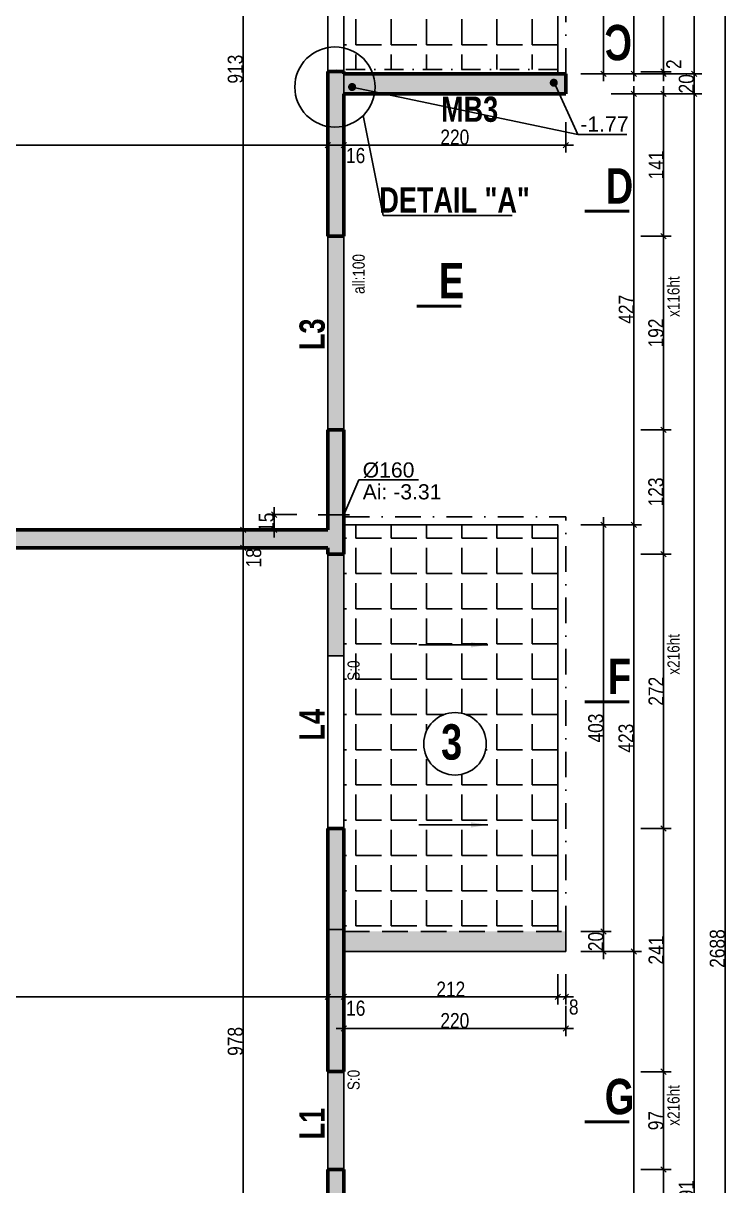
# Model space of a CAD drawing. Header units: millimetres. Extents: x -1921 to 5237, y 0 to 8595.
# Drawn here: x 1537 to 2240, y 5737 to 6889 of the extents above; entities that cross this region are included whole.
import ezdxf
from ezdxf.enums import TextEntityAlignment as Align

# ---------------------------------------------------------------- set-up
doc = ezdxf.new("R2010")
doc.units = ezdxf.units.MM
for name, pattern in [('CACHEX2', [19.05, 12.7, -6.35]), ('TIRETPT2', [12.7, 6.35, -3.175, 0, -3.175]), ('TIRETPTX2', [50.8, 25.4, -12.7, 0, -12.7])]:
    doc.linetypes.add(name, pattern=pattern)
for name, color, linetype in [('01_cote_gen', 4, 'Continuous'), ('01_isolant ext', 2, 'TIRETPTX2'), ('01_linteaux', 2, 'Continuous'), ('01_murs_sup', 2, 'CACHEX2'), ('01_poch_BN', 9, 'Continuous'), ('01_poch_murs', 253, 'Continuous'), ('01_resv', 32, 'Continuous'), ('01_texte', 230, 'Continuous'), ('AA_COTES', 2, 'Continuous')]:
    doc.layers.add(name, color=color, linetype=linetype)
doc.layers.add('01_murs_coup', color=5, linetype='Continuous', lineweight=60)
doc.styles.add('ARIAL', font='arial.ttf')
doc.styles.add('impact', font='impact.ttf')
doc.styles.add('MATTE_TXT', font='arial.ttf')
doc.styles.add('STYLE2', font='ARIALN.TTF')
doc.dimstyles.new('JB50', dxfattribs={"dimscale": 0.1, "dimtxt": 150, "dimasz": 15, "dimexe": 0.1, "dimexo": 0.1, "dimgap": 0.09, "dimtad": 1, "dimdec": 1, "dimdsep": 46, "dimtxsty": 'STYLE2', "dimblk1": 'BOND_G', "dimblk2": 'BOND_D', "dimsah": 1, "dimcen": 1.5, "dimdle": 0.01, "dimse1": 1, "dimse2": 1, "dimclrd": 4, "dimclre": 2, "dimclrt": 6, "dimazin": 2, "dimtfac": 2.333333, "dimtdec": 1, "dimtix": 1, "dimtmove": 2, "dimatfit": 3, "dimldrblk": 'BOND_G', "dimfxl": 1, "dimtolj": 1, "dimtzin": 0, "dimarcsym": 0})
pattern_1 = [(135, (-32158.9156, 27422.237), (-11.2253202, 9e-16), [7.9375, -7.9375])]
pattern_2 = [(0, (-40566.967, 43643.463), (0, 34.925), [25.4, -9.525]), (90, (-40566.967, 43643.463), (-34.925, 2e-15), [25.4, -9.525])]

# ---------------------------------------------------------------- blocks, each defined once
blk = doc.blocks.new('BOND_G')
at = {"layer": 'AA_COTES', "color": 0}
for p, q in [((0, -5), (0, 15)), ((5, 0), (-5, 0)), ((1.77, 1.77), (-1.77, -1.77))]:
    blk.add_line(p, q, dxfattribs=at)
blk = doc.blocks.new('BOND_D')
at = {"layer": 'AA_COTES', "color": 0}
for p, q in [((5, 0), (-5, 0)), ((-1.77, -1.77), (1.77, 1.77)), ((0, 5), (0, -15))]:
    blk.add_line(p, q, dxfattribs=at)
blk = doc.blocks.new('*D9')
at = {"layer": '01_cote_gen', "color": 4, "lineweight": -2, "transparency": 16777216}
blk.add_line((1755.1, 5392.4), (1755.1, 6367.4), dxfattribs=at)
at = {"layer": 'DEFPOINTS', "color": 0}
for p in [(1747.6, 6368.9), (1755.1, 6368.9), (1747.6, 5390.9)]:
    blk.add_point(p, dxfattribs=at)
at = {"layer": '01_cote_gen', "color": 4, "lineweight": -2, "transparency": 16777216, "xscale": 1.5, "yscale": 1.5, "zscale": 1.5}
for name, p, rotation in [('BOND_D', (1755.1, 6368.9), 90), ('BOND_G', (1755.1, 5390.9), 270)]:
    blk.add_blockref(name, p, dxfattribs=dict(at, rotation=rotation))
at = {"layer": '01_cote_gen', "color": 6, "transparency": 16777216, "insert": (1747.4, 5879.9), "char_height": 15, "attachment_point": 5, "rotation": 90, "style": 'STYLE2'}
blk.add_mtext('\\A1;978', dxfattribs=at)
blk = doc.blocks.new('*D10')
at = {"layer": '01_cote_gen', "color": 4, "lineweight": -2, "transparency": 16777216}
blk.add_line((1755.1, 6370.4), (1755.1, 6385.4), dxfattribs=at)
at = {"layer": 'DEFPOINTS', "color": 0}
for p in [(1712, 6386.9), (1755.1, 6386.9), (1712, 6368.9)]:
    blk.add_point(p, dxfattribs=at)
at = {"layer": '01_cote_gen', "color": 4, "lineweight": -2, "transparency": 16777216, "xscale": 1.5, "yscale": 1.5, "zscale": 1.5}
for name, p, rotation in [('BOND_D', (1755.1, 6386.9), 90), ('BOND_G', (1755.1, 6368.9), 270)]:
    blk.add_blockref(name, p, dxfattribs=dict(at, rotation=rotation))
at = {"layer": '01_cote_gen', "color": 6, "transparency": 16777216, "insert": (1765.6, 6359.1), "char_height": 15, "attachment_point": 5, "rotation": 90, "style": 'STYLE2'}
blk.add_mtext('\\A1;18', dxfattribs=at)
blk = doc.blocks.new('*D11')
at = {"layer": '01_cote_gen', "color": 4, "lineweight": -2, "transparency": 16777216}
blk.add_line((1755.1, 6388.4), (1755.1, 7298.4), dxfattribs=at)
at = {"layer": 'DEFPOINTS', "color": 0}
for p in [(1747.6, 7299.9), (1755.1, 7299.9), (1747.6, 6386.9)]:
    blk.add_point(p, dxfattribs=at)
at = {"layer": '01_cote_gen', "color": 4, "lineweight": -2, "transparency": 16777216, "xscale": 1.5, "yscale": 1.5, "zscale": 1.5}
for name, p, rotation in [('BOND_D', (1755.1, 7299.9), 90), ('BOND_G', (1755.1, 6386.9), 270)]:
    blk.add_blockref(name, p, dxfattribs=dict(at, rotation=rotation))
at = {"layer": '01_cote_gen', "color": 6, "transparency": 16777216, "insert": (1747.4, 6843.4), "char_height": 15, "attachment_point": 5, "rotation": 90, "style": 'STYLE2'}
blk.add_mtext('\\A1;913', dxfattribs=at)
blk = doc.blocks.new('*D13')
at = {"layer": '01_cote_gen', "color": 4, "lineweight": -2, "transparency": 16777216}
blk.add_line((2232.9, 7314.4), (2232.9, 4629.4), dxfattribs=at)
at = {"layer": 'DEFPOINTS', "color": 0}
for p in [(2143.5, 7315.9), (2143.7, 4627.9), (2232.9, 4627.9)]:
    blk.add_point(p, dxfattribs=at)
at = {"layer": '01_cote_gen', "color": 4, "lineweight": -2, "transparency": 16777216, "xscale": 1.5, "yscale": 1.5, "zscale": 1.5}
for name, p, rotation in [('BOND_G', (2232.9, 7315.9), 90), ('BOND_D', (2232.9, 4627.9), 270)]:
    blk.add_blockref(name, p, dxfattribs=dict(at, rotation=rotation))
at = {"layer": '01_cote_gen', "color": 6, "transparency": 16777216, "insert": (2225.2, 5971.9), "char_height": 15, "attachment_point": 5, "rotation": 90, "style": 'STYLE2'}
blk.add_mtext('\\A1;2688', dxfattribs=at)
blk = doc.blocks.new('*D48')
at = {"layer": '01_cote_gen', "color": 4, "lineweight": -2, "transparency": 16777216}
blk.add_line((2202.2, 7314.4), (2202.2, 6840.4), dxfattribs=at)
at = {"layer": 'DEFPOINTS', "color": 0}
for p in [(2143.5, 7315.9), (2163, 6838.9), (2202.2, 6838.9)]:
    blk.add_point(p, dxfattribs=at)
at = {"layer": '01_cote_gen', "color": 4, "lineweight": -2, "transparency": 16777216, "xscale": 1.5, "yscale": 1.5, "zscale": 1.5}
for name, p, rotation in [('BOND_G', (2202.2, 7315.9), 90), ('BOND_D', (2202.2, 6838.9), 270)]:
    blk.add_blockref(name, p, dxfattribs=dict(at, rotation=rotation))
at = {"layer": '01_cote_gen', "color": 6, "transparency": 16777216, "insert": (2194.7, 7077.4), "char_height": 15, "attachment_point": 5, "rotation": 90, "style": 'STYLE2'}
blk.add_mtext('\\A1;477', dxfattribs=at)
blk = doc.blocks.new('*D49')
at = {"layer": '01_cote_gen', "color": 4, "lineweight": -2, "transparency": 16777216}
blk.add_line((2202.2, 6837.4), (2202.2, 6820.4), dxfattribs=at)
at = {"layer": 'DEFPOINTS', "color": 0}
for p in [(2179.7, 6838.9), (2163, 6818.9), (2202.2, 6818.9)]:
    blk.add_point(p, dxfattribs=at)
at = {"layer": '01_cote_gen', "color": 4, "lineweight": -2, "transparency": 16777216, "xscale": 1.5, "yscale": 1.5, "zscale": 1.5}
for name, p, rotation in [('BOND_G', (2202.2, 6838.9), 90), ('BOND_D', (2202.2, 6818.9), 270)]:
    blk.add_blockref(name, p, dxfattribs=dict(at, rotation=rotation))
at = {"layer": '01_cote_gen', "color": 6, "transparency": 16777216, "insert": (2194.5, 6828.9), "char_height": 15, "attachment_point": 5, "rotation": 90, "style": 'STYLE2'}
blk.add_mtext('\\A1;20', dxfattribs=at)
blk = doc.blocks.new('*D50')
at = {"layer": '01_cote_gen', "color": 4, "lineweight": -2, "transparency": 16777216}
blk.add_line((2202.2, 6817.4), (2202.2, 4629.4), dxfattribs=at)
at = {"layer": 'DEFPOINTS', "color": 0}
for p in [(2163, 6818.9), (2143.5, 4627.9), (2202.2, 4627.9)]:
    blk.add_point(p, dxfattribs=at)
at = {"layer": '01_cote_gen', "color": 4, "lineweight": -2, "transparency": 16777216, "xscale": 1.5, "yscale": 1.5, "zscale": 1.5}
for name, p, rotation in [('BOND_G', (2202.2, 6818.9), 90), ('BOND_D', (2202.2, 4627.9), 270)]:
    blk.add_blockref(name, p, dxfattribs=dict(at, rotation=rotation))
at = {"layer": '01_cote_gen', "color": 6, "transparency": 16777216, "insert": (2194.5, 5723.4), "char_height": 15, "attachment_point": 5, "rotation": 90, "style": 'STYLE2'}
blk.add_mtext('\\A1;2191', dxfattribs=at)
blk = doc.blocks.new('*D52')
at = {"layer": '01_cote_gen', "color": 4, "lineweight": -2, "transparency": 16777216}
blk.add_line((2171.9, 6817.4), (2171.9, 6679.4), dxfattribs=at)
at = {"layer": 'DEFPOINTS', "color": 0}
for p in [(2143.4, 6818.9), (2143.5, 6677.9), (2171.9, 6677.9)]:
    blk.add_point(p, dxfattribs=at)
at = {"layer": '01_cote_gen', "color": 4, "lineweight": -2, "transparency": 16777216, "xscale": 1.5, "yscale": 1.5, "zscale": 1.5}
for name, p, rotation in [('BOND_G', (2171.9, 6818.9), 90), ('BOND_D', (2171.9, 6677.9), 270)]:
    blk.add_blockref(name, p, dxfattribs=dict(at, rotation=rotation))
at = {"layer": '01_cote_gen', "color": 6, "transparency": 16777216, "insert": (2164.4, 6748.4), "char_height": 15, "attachment_point": 5, "rotation": 90, "style": 'STYLE2'}
blk.add_mtext('\\A1;141', dxfattribs=at)
blk = doc.blocks.new('*D53')
at = {"layer": '01_cote_gen', "color": 4, "lineweight": -2, "transparency": 16777216}
blk.add_line((2171.9, 6676.4), (2171.9, 6487.4), dxfattribs=at)
at = {"layer": 'DEFPOINTS', "color": 0}
for p in [(2149.4, 6677.9), (2127.5, 6485.9), (2171.9, 6485.9)]:
    blk.add_point(p, dxfattribs=at)
at = {"layer": '01_cote_gen', "color": 4, "lineweight": -2, "transparency": 16777216, "xscale": 1.5, "yscale": 1.5, "zscale": 1.5}
for name, p, rotation in [('BOND_G', (2171.9, 6677.9), 90), ('BOND_D', (2171.9, 6485.9), 270)]:
    blk.add_blockref(name, p, dxfattribs=dict(at, rotation=rotation))
at = {"layer": '01_cote_gen', "color": 6, "transparency": 16777216, "insert": (2164.3, 6581.9), "char_height": 15, "attachment_point": 5, "rotation": 90, "style": 'STYLE2'}
blk.add_mtext('\\A1;192', dxfattribs=at)
blk = doc.blocks.new('*D54')
at = {"layer": '01_cote_gen', "color": 4, "lineweight": -2, "transparency": 16777216}
blk.add_line((2171.9, 6484.4), (2171.9, 6364.4), dxfattribs=at)
at = {"layer": 'DEFPOINTS', "color": 0}
for p in [(2143.5, 6485.9), (2143.5, 6362.9), (2171.9, 6362.9)]:
    blk.add_point(p, dxfattribs=at)
at = {"layer": '01_cote_gen', "color": 4, "lineweight": -2, "transparency": 16777216, "xscale": 1.5, "yscale": 1.5, "zscale": 1.5}
for name, p, rotation in [('BOND_G', (2171.9, 6485.9), 90), ('BOND_D', (2171.9, 6362.9), 270)]:
    blk.add_blockref(name, p, dxfattribs=dict(at, rotation=rotation))
at = {"layer": '01_cote_gen', "color": 6, "transparency": 16777216, "insert": (2164.3, 6424.4), "char_height": 15, "attachment_point": 5, "rotation": 90, "style": 'STYLE2'}
blk.add_mtext('\\A1;123', dxfattribs=at)
blk = doc.blocks.new('*D55')
at = {"layer": '01_cote_gen', "color": 4, "lineweight": -2, "transparency": 16777216}
blk.add_line((2171.9, 6361.4), (2171.9, 6092.4), dxfattribs=at)
at = {"layer": 'DEFPOINTS', "color": 0}
for p in [(2149.4, 6362.9), (2143.5, 6090.9), (2171.9, 6090.9)]:
    blk.add_point(p, dxfattribs=at)
at = {"layer": '01_cote_gen', "color": 4, "lineweight": -2, "transparency": 16777216, "xscale": 1.5, "yscale": 1.5, "zscale": 1.5}
for name, p, rotation in [('BOND_G', (2171.9, 6362.9), 90), ('BOND_D', (2171.9, 6090.9), 270)]:
    blk.add_blockref(name, p, dxfattribs=dict(at, rotation=rotation))
at = {"layer": '01_cote_gen', "color": 6, "transparency": 16777216, "insert": (2164.4, 6226.9), "char_height": 15, "attachment_point": 5, "rotation": 90, "style": 'STYLE2'}
blk.add_mtext('\\A1;272', dxfattribs=at)
blk = doc.blocks.new('*D56')
at = {"layer": '01_cote_gen', "color": 4, "lineweight": -2, "transparency": 16777216}
blk.add_line((2171.9, 6089.4), (2171.9, 5851.4), dxfattribs=at)
at = {"layer": 'DEFPOINTS', "color": 0}
for p in [(2143.5, 6090.9), (2143.5, 5849.9), (2171.9, 5849.9)]:
    blk.add_point(p, dxfattribs=at)
at = {"layer": '01_cote_gen', "color": 4, "lineweight": -2, "transparency": 16777216, "xscale": 1.5, "yscale": 1.5, "zscale": 1.5}
for name, p, rotation in [('BOND_G', (2171.9, 6090.9), 90), ('BOND_D', (2171.9, 5849.9), 270)]:
    blk.add_blockref(name, p, dxfattribs=dict(at, rotation=rotation))
at = {"layer": '01_cote_gen', "color": 6, "transparency": 16777216, "insert": (2164.4, 5970.4), "char_height": 15, "attachment_point": 5, "rotation": 90, "style": 'STYLE2'}
blk.add_mtext('\\A1;241', dxfattribs=at)
blk = doc.blocks.new('*D57')
at = {"layer": '01_cote_gen', "color": 4, "lineweight": -2, "transparency": 16777216}
blk.add_line((2171.9, 5848.4), (2171.9, 5754.4), dxfattribs=at)
at = {"layer": 'DEFPOINTS', "color": 0}
for p in [(2149.4, 5849.9), (2143.5, 5752.9), (2171.9, 5752.9)]:
    blk.add_point(p, dxfattribs=at)
at = {"layer": '01_cote_gen', "color": 4, "lineweight": -2, "transparency": 16777216, "xscale": 1.5, "yscale": 1.5, "zscale": 1.5}
for name, p, rotation in [('BOND_G', (2171.9, 5849.9), 90), ('BOND_D', (2171.9, 5752.9), 270)]:
    blk.add_blockref(name, p, dxfattribs=dict(at, rotation=rotation))
at = {"layer": '01_cote_gen', "color": 6, "transparency": 16777216, "insert": (2164.3, 5801.4), "char_height": 15, "attachment_point": 5, "rotation": 90, "style": 'STYLE2'}
blk.add_mtext('\\A1;97', dxfattribs=at)
blk = doc.blocks.new('*D58')
at = {"layer": '01_cote_gen', "color": 4, "lineweight": -2, "transparency": 16777216}
blk.add_line((2171.9, 5751.4), (2171.9, 5563.4), dxfattribs=at)
at = {"layer": 'DEFPOINTS', "color": 0}
for p in [(2143.5, 5752.9), (2143.5, 5561.9), (2171.9, 5561.9)]:
    blk.add_point(p, dxfattribs=at)
at = {"layer": '01_cote_gen', "color": 4, "lineweight": -2, "transparency": 16777216, "xscale": 1.5, "yscale": 1.5, "zscale": 1.5}
for name, p, rotation in [('BOND_G', (2171.9, 5752.9), 90), ('BOND_D', (2171.9, 5561.9), 270)]:
    blk.add_blockref(name, p, dxfattribs=dict(at, rotation=rotation))
at = {"layer": '01_cote_gen', "color": 6, "transparency": 16777216, "insert": (2164.3, 5657.4), "char_height": 15, "attachment_point": 5, "rotation": 90, "style": 'STYLE2'}
blk.add_mtext('\\A1;191', dxfattribs=at)
blk = doc.blocks.new('*D86')
at = {"layer": '01_cote_gen', "color": 4, "lineweight": -2, "transparency": 16777216}
blk.add_line((2142.4, 7314.4), (2142.4, 6840.4), dxfattribs=at)
at = {"layer": 'DEFPOINTS', "color": 0}
for p in [(2119.9, 7315.9), (2074.9, 6838.9), (2142.4, 6838.9)]:
    blk.add_point(p, dxfattribs=at)
at = {"layer": '01_cote_gen', "color": 4, "lineweight": -2, "transparency": 16777216, "xscale": 1.5, "yscale": 1.5, "zscale": 1.5}
for name, p, rotation in [('BOND_G', (2142.4, 7315.9), 90), ('BOND_D', (2142.4, 6838.9), 270)]:
    blk.add_blockref(name, p, dxfattribs=dict(at, rotation=rotation))
at = {"layer": '01_cote_gen', "color": 6, "transparency": 16777216, "insert": (2134.9, 7077.4), "char_height": 15, "attachment_point": 5, "rotation": 90, "style": 'STYLE2'}
blk.add_mtext('\\A1;477', dxfattribs=at)
blk = doc.blocks.new('*D87')
at = {"layer": '01_cote_gen', "color": 4, "lineweight": -2, "transparency": 16777216}
blk.add_line((2112.4, 7518.4), (2112.4, 6840.4), dxfattribs=at)
at = {"layer": 'DEFPOINTS', "color": 0}
for p in [(2119.9, 7519.9), (2112.4, 6838.9), (2119.9, 6838.9)]:
    blk.add_point(p, dxfattribs=at)
at = {"layer": '01_cote_gen', "color": 4, "lineweight": -2, "transparency": 16777216, "xscale": 1.5, "yscale": 1.5, "zscale": 1.5}
for name, p, rotation in [('BOND_G', (2112.4, 7519.9), 90), ('BOND_D', (2112.4, 6838.9), 270)]:
    blk.add_blockref(name, p, dxfattribs=dict(at, rotation=rotation))
at = {"layer": '01_cote_gen', "color": 6, "transparency": 16777216, "insert": (2104.7, 7179.4), "char_height": 15, "attachment_point": 5, "rotation": 90, "style": 'STYLE2'}
blk.add_mtext('\\A1;681', dxfattribs=at)
blk = doc.blocks.new('*D107')
at = {"layer": '01_cote_gen', "color": 4, "lineweight": -2, "transparency": 16777216}
blk.add_line((1169.4, 6768.2), (1837.4, 6768.2), dxfattribs=at)
at = {"layer": 'DEFPOINTS', "color": 0}
for p in [(1838.9, 6768.2), (1167.9, 6760.7), (1838.9, 6729.3)]:
    blk.add_point(p, dxfattribs=at)
at = {"layer": '01_cote_gen', "color": 4, "lineweight": -2, "transparency": 16777216, "xscale": 1.5, "yscale": 1.5, "zscale": 1.5, "rotation": 180}
blk.add_blockref('BOND_G', (1167.9, 6768.2), dxfattribs=at)
at = {"layer": '01_cote_gen', "color": 4, "lineweight": -2, "transparency": 16777216, "xscale": 1.5, "yscale": 1.5, "zscale": 1.5}
blk.add_blockref('BOND_D', (1838.9, 6768.2), dxfattribs=at)
at = {"layer": '01_cote_gen', "color": 6, "transparency": 16777216, "insert": (1503.4, 6775.9), "char_height": 15, "attachment_point": 5, "style": 'STYLE2'}
blk.add_mtext('\\A1;671', dxfattribs=at)
blk = doc.blocks.new('*D115')
at = {"layer": '01_cote_gen', "color": 4, "lineweight": -2, "transparency": 16777216}
blk.add_line((1853.4, 6768.2), (1840.4, 6768.2), dxfattribs=at)
at = {"layer": 'DEFPOINTS', "color": 0}
for p in [(1838.9, 6792.8), (1854.9, 6792.8), (1838.9, 6768.2)]:
    blk.add_point(p, dxfattribs=at)
at = {"layer": '01_cote_gen', "color": 4, "lineweight": -2, "transparency": 16777216, "xscale": 1.5, "yscale": 1.5, "zscale": 1.5, "rotation": 180}
blk.add_blockref('BOND_D', (1838.9, 6768.2), dxfattribs=at)
at = {"layer": '01_cote_gen', "color": 4, "lineweight": -2, "transparency": 16777216, "xscale": 1.5, "yscale": 1.5, "zscale": 1.5}
blk.add_blockref('BOND_G', (1854.9, 6768.2), dxfattribs=at)
at = {"layer": '01_cote_gen', "color": 6, "transparency": 16777216, "insert": (1866.6, 6757.7), "char_height": 15, "attachment_point": 5, "style": 'STYLE2'}
blk.add_mtext('\\A1;16', dxfattribs=at)
blk = doc.blocks.new('*D116')
at = {"layer": '01_cote_gen', "color": 4, "lineweight": -2, "transparency": 16777216}
blk.add_line((2073.4, 6768.2), (1856.4, 6768.2), dxfattribs=at)
at = {"layer": 'DEFPOINTS', "color": 0}
for p in [(1854.9, 6809.6), (2074.9, 6818.9), (1854.9, 6768.2)]:
    blk.add_point(p, dxfattribs=at)
at = {"layer": '01_cote_gen', "color": 4, "lineweight": -2, "transparency": 16777216, "xscale": 1.5, "yscale": 1.5, "zscale": 1.5, "rotation": 180}
blk.add_blockref('BOND_D', (1854.9, 6768.2), dxfattribs=at)
at = {"layer": '01_cote_gen', "color": 4, "lineweight": -2, "transparency": 16777216, "xscale": 1.5, "yscale": 1.5, "zscale": 1.5}
blk.add_blockref('BOND_G', (2074.9, 6768.2), dxfattribs=at)
at = {"layer": '01_cote_gen', "color": 6, "transparency": 16777216, "insert": (1964.9, 6775.9), "char_height": 15, "attachment_point": 5, "style": 'STYLE2'}
blk.add_mtext('\\A1;220', dxfattribs=at)
blk = doc.blocks.new('*D454')
at = {"layer": '01_cote_gen', "color": 4, "lineweight": -2, "ltscale": 2, "transparency": 16777216}
blk.add_line((2171.9, 7111.4), (2171.9, 6842.4), dxfattribs=at)
at = {"layer": 'DEFPOINTS', "color": 0, "ltscale": 2}
for p in [(1854.9, 7112.9), (1846.9, 6840.9), (2171.9, 6840.9)]:
    blk.add_point(p, dxfattribs=at)
at = {"layer": '01_cote_gen', "color": 4, "lineweight": -2, "ltscale": 2, "transparency": 16777216, "xscale": 1.5, "yscale": 1.5, "zscale": 1.5}
for name, p, rotation in [('BOND_G', (2171.9, 7112.9), 90), ('BOND_D', (2171.9, 6840.9), 270)]:
    blk.add_blockref(name, p, dxfattribs=dict(at, rotation=rotation))
at = {"layer": '01_cote_gen', "color": 6, "ltscale": 2, "transparency": 16777216, "insert": (2164.4, 6976.9), "char_height": 15, "attachment_point": 5, "rotation": 90, "style": 'STYLE2'}
blk.add_mtext('\\A1;272', dxfattribs=at)
blk = doc.blocks.new('*D455')
at = {"layer": '01_cote_gen', "color": 4, "lineweight": -2, "ltscale": 2, "transparency": 16777216}
for p, q in [((2171.9, 6842.4), (2171.9, 6843.9)), ((2171.9, 6838.9), (2171.9, 6840.9)), ((2171.9, 6837.4), (2171.9, 6835.9))]:
    blk.add_line(p, q, dxfattribs=at)
at = {"layer": 'DEFPOINTS', "color": 0, "ltscale": 2}
for p in [(2149.9, 6838.9), (2156.1, 6840.9), (2171.9, 6840.9)]:
    blk.add_point(p, dxfattribs=at)
at = {"layer": '01_cote_gen', "color": 4, "lineweight": -2, "ltscale": 2, "transparency": 16777216, "xscale": 1.5, "yscale": 1.5, "zscale": 1.5}
for name, p, rotation in [('BOND_D', (2171.9, 6840.9), 270), ('BOND_G', (2171.9, 6838.9), 90)]:
    blk.add_blockref(name, p, dxfattribs=dict(at, rotation=rotation))
at = {"layer": '01_cote_gen', "color": 6, "ltscale": 2, "transparency": 16777216, "insert": (2182, 6848.3), "char_height": 15, "attachment_point": 5, "rotation": 90, "style": 'STYLE2'}
blk.add_mtext('\\A1;2', dxfattribs=at)
blk = doc.blocks.new('*D460')
at = {"layer": '01_cote_gen', "color": 4, "lineweight": -2, "ltscale": 2, "transparency": 16777216}
blk.add_line((2142.4, 6817.4), (2142.4, 6393.4), dxfattribs=at)
at = {"layer": 'DEFPOINTS', "color": 0, "ltscale": 2}
for p in [(2149.4, 6818.9), (2066.9, 6391.9), (2142.4, 6391.9)]:
    blk.add_point(p, dxfattribs=at)
at = {"layer": '01_cote_gen', "color": 4, "lineweight": -2, "ltscale": 2, "transparency": 16777216, "xscale": 1.5, "yscale": 1.5, "zscale": 1.5}
for name, p, rotation in [('BOND_G', (2142.4, 6818.9), 90), ('BOND_D', (2142.4, 6391.9), 270)]:
    blk.add_blockref(name, p, dxfattribs=dict(at, rotation=rotation))
at = {"layer": '01_cote_gen', "color": 6, "ltscale": 2, "transparency": 16777216, "insert": (2134.9, 6605.4), "char_height": 15, "attachment_point": 5, "rotation": 90, "style": 'STYLE2'}
blk.add_mtext('\\A1;427', dxfattribs=at)
blk = doc.blocks.new('*D461')
at = {"layer": '01_cote_gen', "color": 4, "lineweight": -2, "ltscale": 2, "transparency": 16777216}
blk.add_line((2142.4, 6390.4), (2142.4, 5970.4), dxfattribs=at)
at = {"layer": 'DEFPOINTS', "color": 0, "ltscale": 2}
for p in [(2066.9, 6391.9), (2074.9, 5968.9), (2142.4, 5968.9)]:
    blk.add_point(p, dxfattribs=at)
at = {"layer": '01_cote_gen', "color": 4, "lineweight": -2, "ltscale": 2, "transparency": 16777216, "xscale": 1.5, "yscale": 1.5, "zscale": 1.5}
for name, p, rotation in [('BOND_G', (2142.4, 6391.9), 90), ('BOND_D', (2142.4, 5968.9), 270)]:
    blk.add_blockref(name, p, dxfattribs=dict(at, rotation=rotation))
at = {"layer": '01_cote_gen', "color": 6, "ltscale": 2, "transparency": 16777216, "insert": (2134.7, 6180.4), "char_height": 15, "attachment_point": 5, "rotation": 90, "style": 'STYLE2'}
blk.add_mtext('\\A1;423', dxfattribs=at)
blk = doc.blocks.new('*D462')
at = {"layer": '01_cote_gen', "color": 4, "lineweight": -2, "ltscale": 2, "transparency": 16777216}
blk.add_line((2112.4, 6390.4), (2112.4, 5990.4), dxfattribs=at)
at = {"layer": 'DEFPOINTS', "color": 0, "ltscale": 2}
for p in [(2066.9, 6391.9), (2035, 5988.9), (2112.4, 5988.9)]:
    blk.add_point(p, dxfattribs=at)
at = {"layer": '01_cote_gen', "color": 4, "lineweight": -2, "ltscale": 2, "transparency": 16777216, "xscale": 1.5, "yscale": 1.5, "zscale": 1.5}
for name, p, rotation in [('BOND_G', (2112.4, 6391.9), 90), ('BOND_D', (2112.4, 5988.9), 270)]:
    blk.add_blockref(name, p, dxfattribs=dict(at, rotation=rotation))
at = {"layer": '01_cote_gen', "color": 6, "ltscale": 2, "transparency": 16777216, "insert": (2104.7, 6190.4), "char_height": 15, "attachment_point": 5, "rotation": 90, "style": 'STYLE2'}
blk.add_mtext('\\A1;403', dxfattribs=at)
blk = doc.blocks.new('*D463')
at = {"layer": '01_cote_gen', "color": 4, "lineweight": -2, "ltscale": 2, "transparency": 16777216}
blk.add_line((2112.4, 5987.4), (2112.4, 5970.4), dxfattribs=at)
at = {"layer": 'DEFPOINTS', "color": 0, "ltscale": 2}
for p in [(2011, 5988.9), (2011, 5968.9), (2112.4, 5968.9)]:
    blk.add_point(p, dxfattribs=at)
at = {"layer": '01_cote_gen', "color": 4, "lineweight": -2, "ltscale": 2, "transparency": 16777216, "xscale": 1.5, "yscale": 1.5, "zscale": 1.5}
for name, p, rotation in [('BOND_G', (2112.4, 5988.9), 90), ('BOND_D', (2112.4, 5968.9), 270)]:
    blk.add_blockref(name, p, dxfattribs=dict(at, rotation=rotation))
at = {"layer": '01_cote_gen', "color": 6, "ltscale": 2, "transparency": 16777216, "insert": (2104.7, 5978.9), "char_height": 15, "attachment_point": 5, "rotation": 90, "style": 'STYLE2'}
blk.add_mtext('\\A1;20', dxfattribs=at)
blk = doc.blocks.new('*D464')
at = {"layer": '01_cote_gen', "color": 4, "lineweight": -2, "ltscale": 2, "transparency": 16777216}
blk.add_line((2142.4, 5967.4), (2142.4, 5395.4), dxfattribs=at)
at = {"layer": 'DEFPOINTS', "color": 0, "ltscale": 2}
for p in [(2119.9, 5968.9), (2066.9, 5393.9), (2142.4, 5393.9)]:
    blk.add_point(p, dxfattribs=at)
at = {"layer": '01_cote_gen', "color": 4, "lineweight": -2, "ltscale": 2, "transparency": 16777216, "xscale": 1.5, "yscale": 1.5, "zscale": 1.5}
for name, p, rotation in [('BOND_G', (2142.4, 5968.9), 90), ('BOND_D', (2142.4, 5393.9), 270)]:
    blk.add_blockref(name, p, dxfattribs=dict(at, rotation=rotation))
at = {"layer": '01_cote_gen', "color": 6, "ltscale": 2, "transparency": 16777216, "insert": (2134.8, 5681.4), "char_height": 15, "attachment_point": 5, "rotation": 90, "style": 'STYLE2'}
blk.add_mtext('\\A1;575', dxfattribs=at)
blk = doc.blocks.new('*D622')
at = {"layer": '01_cote_gen', "color": 4, "lineweight": -2, "transparency": 16777216}
blk.add_line((2073.4, 5892.7), (1856.4, 5892.7), dxfattribs=at)
at = {"layer": 'DEFPOINTS', "color": 0}
for p in [(2074.9, 5968.9), (1854.9, 5927), (1854.9, 5892.7)]:
    blk.add_point(p, dxfattribs=at)
at = {"layer": '01_cote_gen', "color": 4, "lineweight": -2, "transparency": 16777216, "xscale": 1.5, "yscale": 1.5, "zscale": 1.5, "rotation": 180}
blk.add_blockref('BOND_D', (1854.9, 5892.7), dxfattribs=at)
at = {"layer": '01_cote_gen', "color": 4, "lineweight": -2, "transparency": 16777216, "xscale": 1.5, "yscale": 1.5, "zscale": 1.5}
blk.add_blockref('BOND_G', (2074.9, 5892.7), dxfattribs=at)
at = {"layer": '01_cote_gen', "color": 6, "transparency": 16777216, "insert": (1964.9, 5900.4), "char_height": 15, "attachment_point": 5, "style": 'STYLE2'}
blk.add_mtext('\\A1;220', dxfattribs=at)
blk = doc.blocks.new('*D623')
at = {"layer": '01_cote_gen', "color": 4, "lineweight": -2, "transparency": 16777216}
blk.add_line((2073.4, 5924.1), (2068.4, 5924.1), dxfattribs=at)
at = {"layer": 'DEFPOINTS', "color": 0}
for p in [(2066.9, 5988.9), (2074.9, 5968.9), (2066.9, 5924.1)]:
    blk.add_point(p, dxfattribs=at)
at = {"layer": '01_cote_gen', "color": 4, "lineweight": -2, "transparency": 16777216, "xscale": 1.5, "yscale": 1.5, "zscale": 1.5, "rotation": 180}
blk.add_blockref('BOND_D', (2066.9, 5924.1), dxfattribs=at)
at = {"layer": '01_cote_gen', "color": 4, "lineweight": -2, "transparency": 16777216, "xscale": 1.5, "yscale": 1.5, "zscale": 1.5}
blk.add_blockref('BOND_G', (2074.9, 5924.1), dxfattribs=at)
at = {"layer": '01_cote_gen', "color": 6, "transparency": 16777216, "insert": (2082.8, 5913.9), "char_height": 15, "attachment_point": 5, "style": 'STYLE2'}
blk.add_mtext('\\A1;8', dxfattribs=at)
blk = doc.blocks.new('*D624')
at = {"layer": '01_cote_gen', "color": 4, "lineweight": -2, "transparency": 16777216}
blk.add_line((2065.4, 5924.1), (1856.4, 5924.1), dxfattribs=at)
at = {"layer": 'DEFPOINTS', "color": 0}
for p in [(1854.9, 5938.5), (2066.9, 5938.5), (1854.9, 5924.1)]:
    blk.add_point(p, dxfattribs=at)
at = {"layer": '01_cote_gen', "color": 4, "lineweight": -2, "transparency": 16777216, "xscale": 1.5, "yscale": 1.5, "zscale": 1.5, "rotation": 180}
blk.add_blockref('BOND_D', (1854.9, 5924.1), dxfattribs=at)
at = {"layer": '01_cote_gen', "color": 4, "lineweight": -2, "transparency": 16777216, "xscale": 1.5, "yscale": 1.5, "zscale": 1.5}
blk.add_blockref('BOND_G', (2066.9, 5924.1), dxfattribs=at)
at = {"layer": '01_cote_gen', "color": 6, "transparency": 16777216, "insert": (1960.9, 5931.6), "char_height": 15, "attachment_point": 5, "style": 'STYLE2'}
blk.add_mtext('\\A1;212', dxfattribs=at)
blk = doc.blocks.new('*D625')
at = {"layer": '01_cote_gen', "color": 4, "lineweight": -2, "transparency": 16777216}
blk.add_line((1853.4, 5924.1), (1840.4, 5924.1), dxfattribs=at)
at = {"layer": 'DEFPOINTS', "color": 0}
for p in [(1838.9, 5946.6), (1854.9, 5946.6), (1838.9, 5924.1)]:
    blk.add_point(p, dxfattribs=at)
at = {"layer": '01_cote_gen', "color": 4, "lineweight": -2, "transparency": 16777216, "xscale": 1.5, "yscale": 1.5, "zscale": 1.5, "rotation": 180}
blk.add_blockref('BOND_D', (1838.9, 5924.1), dxfattribs=at)
at = {"layer": '01_cote_gen', "color": 4, "lineweight": -2, "transparency": 16777216, "xscale": 1.5, "yscale": 1.5, "zscale": 1.5}
blk.add_blockref('BOND_G', (1854.9, 5924.1), dxfattribs=at)
at = {"layer": '01_cote_gen', "color": 6, "transparency": 16777216, "insert": (1866.7, 5912.7), "char_height": 15, "attachment_point": 5, "style": 'STYLE2'}
blk.add_mtext('\\A1;16', dxfattribs=at)
blk = doc.blocks.new('*D626')
at = {"layer": '01_cote_gen', "color": 4, "lineweight": -2, "transparency": 16777216}
blk.add_line((1837.4, 5924.1), (1169.4, 5924.1), dxfattribs=at)
at = {"layer": 'DEFPOINTS', "color": 0}
for p in [(1167.9, 5944.5), (1838.9, 5944.5), (1167.9, 5924.1)]:
    blk.add_point(p, dxfattribs=at)
at = {"layer": '01_cote_gen', "color": 4, "lineweight": -2, "transparency": 16777216, "xscale": 1.5, "yscale": 1.5, "zscale": 1.5, "rotation": 180}
blk.add_blockref('BOND_D', (1167.9, 5924.1), dxfattribs=at)
at = {"layer": '01_cote_gen', "color": 4, "lineweight": -2, "transparency": 16777216, "xscale": 1.5, "yscale": 1.5, "zscale": 1.5}
blk.add_blockref('BOND_G', (1838.9, 5924.1), dxfattribs=at)
at = {"layer": '01_cote_gen', "color": 6, "transparency": 16777216, "insert": (1503.4, 5931.8), "char_height": 15, "attachment_point": 5, "style": 'STYLE2'}
blk.add_mtext('\\A1;671', dxfattribs=at)
blk = doc.blocks.new('*D649')
at = {"layer": '01_resv', "color": 4, "lineweight": -2, "transparency": 16777216}
for p, q in [((1785.8, 6403.4), (1785.8, 6404.9)), ((1785.8, 6401.9), (1785.8, 6386.9)), ((1785.8, 6385.4), (1785.8, 6383.9))]:
    blk.add_line(p, q, dxfattribs=at)
at = {"layer": 'DEFPOINTS', "color": 0}
for p in [(1841.4, 6401.9), (1785.8, 6386.9), (1838.9, 6386.9)]:
    blk.add_point(p, dxfattribs=at)
at = {"layer": '01_resv', "color": 4, "lineweight": -2, "transparency": 16777216, "xscale": 1.5, "yscale": 1.5, "zscale": 1.5}
for name, p, rotation in [('BOND_G', (1785.8, 6401.9), 270), ('BOND_D', (1785.8, 6386.9), 90)]:
    blk.add_blockref(name, p, dxfattribs=dict(at, rotation=rotation))
at = {"layer": '01_resv', "color": 6, "transparency": 16777216, "insert": (1778.1, 6394.4), "char_height": 15, "attachment_point": 5, "rotation": 90, "style": 'STYLE2'}
blk.add_mtext('\\A1;15', dxfattribs=at)

msp = doc.modelspace()

# ---------------------------------------------------------------- hatches: boundary and pattern name
at = {"layer": '01_murs_sup', "ltscale": 2}
h = msp.add_hatch(dxfattribs=at)
h.set_pattern_fill('DASH', color=256, scale=2.5, angle=135)
h.set_pattern_definition(pattern_1)
h.paths.add_polyline_path([(1855.99, 6838.91), (1854.92, 6838.91), (1838.92, 6840.91), (1838.92, 6386.9), (1167.92, 6386.9), (1167.92, 6686.9), (1149.92, 6686.9), (1149.92, 5740.9), (1167.92, 5740.9), (1167.92, 6368.9), (1838.92, 6368.9), (1838.92, 6261.91), (1854.92, 6261.91), (1854.92, 6818.91), (1855.99, 6818.91)])
h = msp.add_hatch(dxfattribs=at)
h.set_pattern_fill('DASH', color=256, scale=2.5, angle=135)
h.set_pattern_definition(pattern_1)
h.paths.add_polyline_path([(336.92, 6007.92), (364.92, 6007.92), (364.92, 6023.92), (320.92, 6023.92), (320.92, 5895.92), (336.92, 5895.92)])
h.paths.add_polyline_path([(336.92, 5798.92), (320.92, 5798.92), (320.92, 5457.91), (548.92, 5457.91), (548.92, 5437.91), (564.92, 5437.91), (564.92, 5457.91), (1007.96, 5457.91), (1007.93, 5004.84), (1025.92, 5004.84), (1025.92, 5726.91), (1007.92, 5726.91), (1007.92, 5475.91), (336.92, 5475.91)])
h.paths.add_polyline_path([(1167.92, 5638.9), (1149.92, 5638.9), (1149.92, 5372.9), (1184.92, 5372.9), (1184.92, 5196.9), (1149.92, 5196.91), (1149.92, 5039.91), (1167.92, 5039.91), (1167.92, 5178.91), (1202.92, 5178.91), (1202.92, 5372.9), (1838.92, 5372.9), (1838.92, 5346.91), (1854.92, 5346.91), (1854.92, 5968.91), (2074.92, 5968.91), (2074.92, 5988.91), (1854.92, 5988.91), (1854.92, 5990.91), (1838.92, 5990.91), (1838.92, 5390.9), (1167.92, 5390.9)])
h.paths.add_polyline_path([(1167.92, 4937.91), (1149.92, 4937.91), (1149.92, 4645.92), (1142.92, 4645.92), (1142.92, 4627.85), (1854.92, 4627.85), (1854.92, 5061.91), (2074.92, 5061.91), (2074.92, 5081.91), (1854.92, 5081.91), (1854.92, 5164.91), (1838.92, 5164.91), (1838.92, 4645.85), (1167.92, 4645.85)])
h.paths.add_polyline_path([(1040.92, 4645.85), (990.92, 4645.92), (990.92, 4878.92), (1025.92, 4878.92), (1025.92, 4902.84), (1007.92, 4902.84), (1007.92, 4894.92), (972.92, 4894.92), (972.92, 4645.92), (821.92, 4645.85), (821.92, 4627.85), (1040.92, 4627.85)])
h.paths.add_polyline_path([(819.9, 4645.85), (336.92, 4645.92), (336.92, 4963.91), (320.92, 4963.91), (320.92, 4627.92), (819.9, 4627.85)])
h.paths.add_polyline_path([(336.92, 5172.91), (364.92, 5172.91), (364.92, 5188.91), (320.92, 5188.91), (320.92, 5060.91), (336.92, 5060.91)], flags=17)
h.paths.add_polyline_path([(564.92, 5340.91), (548.92, 5340.91), (548.92, 5188.91), (461.92, 5188.91), (461.92, 5172.91), (564.92, 5172.91)], flags=17)
at = {"layer": '01_poch_BN'}
h = msp.add_hatch(dxfattribs=at)
h.set_pattern_fill('ANGLE', color=256, scale=5)
h.set_pattern_definition(pattern_2)
h.paths.add_polyline_path([(2066.92, 7519.91), (1469.92, 7519.91), (1469.92, 7315.9), (1471.92, 7315.9), (1652.92, 7315.9), (1854.92, 7315.9)])
h.paths.add_polyline_path([(1709.77, 7416.96, -1), (1647.81, 7416.96, -1)], flags=16)
h.paths.add_polyline_path([(2066.92, 7519.91), (1854.92, 7315.9), (1854.92, 7111.91), (1854.92, 6842.91), (2066.92, 6842.91)])
h.paths.add_polyline_path([(2000.38, 7073.45, -1), (1938.42, 7073.45, -1)], flags=16)
h.paths.add_polyline_path([(1762.95, 7294.09), (1762.95, 7320.7), (1731.72, 7320.7), (1731.72, 7294.09)], flags=9)
h.paths.add_polyline_path([(1762.95, 7400), (1762.95, 7436.17), (1731.72, 7436.17), (1731.72, 7400)], flags=24)
h.paths.add_polyline_path([(1654.62, 7391.55), (1696.29, 7391.55), (1696.29, 7446.13), (1654.62, 7446.13)], flags=24)
h.paths.add_polyline_path([(1542.91, 7313.2), (1583.55, 7313.2), (1583.55, 7351.41), (1542.91, 7351.41)], flags=9)
h.paths.add_polyline_path([(1853.71, 7196.18), (1880.33, 7196.18), (1880.33, 7227.41), (1853.71, 7227.41)], flags=9)
h.paths.add_polyline_path([(1947.02, 7216.54), (1983.19, 7216.54), (1983.19, 7247.76), (1947.02, 7247.76)], flags=24)
h.paths.add_polyline_path([(1943.05, 7186.35), (1979.22, 7186.35), (1979.22, 7217.57), (1943.05, 7217.57)], flags=24)
h.paths.add_polyline_path([(1945.23, 7048.05), (1986.9, 7048.05), (1986.9, 7102.62), (1945.23, 7102.62)], flags=24)
h.paths.add_polyline_path([(1873.93, 7086.69), (1873.93, 7113.02), (1855.32, 7113.02), (1855.32, 7086.69)], flags=24)
h = msp.add_hatch(dxfattribs=at)
h.set_pattern_fill('ANGLE', color=256, scale=5)
h.set_pattern_definition(pattern_2)
h.paths.add_polyline_path([(2066.92, 6391.91), (1854.92, 6391.91), (1854.92, 6362.91), (1854.92, 6090.91), (1854.92, 5988.91), (2066.92, 5988.91)])
h.paths.add_polyline_path([(1996.09, 6174.81, -1), (1934.13, 6174.81, -1)], flags=16)
h.paths.add_polyline_path([(1940.93, 6149.41), (1982.6, 6149.41), (1982.6, 6203.98), (1940.93, 6203.98)], flags=24)
h.paths.add_polyline_path([(1873.93, 6234.22), (1873.93, 6260.55), (1855.32, 6260.55), (1855.32, 6234.22)], flags=24)
at = {"layer": '01_poch_murs'}
h = msp.add_hatch(color=256, dxfattribs=at)
h.dxf.hatch_style = 1
h.paths.add_polyline_path([(1471.92, 7315.9), (1469.92, 7315.9), (1469.92, 7527.91), (1449.92, 7527.91), (1449.92, 7315.9), (1335.92, 7315.9), (1335.92, 7299.9), (1471.92, 7299.9)])
h.paths.add_polyline_path([(1854.92, 7315.9), (1652.92, 7315.9), (1652.92, 7299.9), (1838.92, 7299.9), (1838.92, 7111.91), (1854.92, 7111.91)])
h.paths.add_polyline_path([(1167.92, 6638.9), (1149.92, 6638.9), (1167.92, 6638.9), (1167.92, 6368.9), (1838.92, 6368.9), (1838.92, 6362.91), (1854.92, 6362.91), (1854.92, 6485.91), (1838.92, 6485.91), (1838.92, 6386.9), (1167.92, 6386.9)])
h = msp.add_hatch(color=256, dxfattribs=at)
h.dxf.hatch_style = 1
h.paths.add_polyline_path([(2074.92, 6838.91), (1854.92, 6838.91), (1854.92, 6840.91), (1838.92, 6840.91), (1838.92, 6677.91), (1854.92, 6677.91), (1854.92, 6818.91), (2074.92, 6818.91)])
h = msp.add_hatch(color=256, dxfattribs=at)
h.dxf.hatch_style = 1
h.paths.add_polyline_path([(1854.92, 6090.91), (1838.92, 6090.91), (1838.92, 5849.91), (1854.92, 5849.91)])
h.paths.add_polyline_path([(1854.92, 5752.91), (1838.92, 5752.91), (1838.92, 5561.9), (1854.92, 5561.9)])
h.paths.add_polyline_path([(1167.92, 5638.9), (1149.92, 5638.9), (1149.92, 5372.9), (1184.92, 5372.9), (1184.92, 5196.9), (1149.92, 5196.91), (1149.92, 5039.91), (1167.92, 5039.91), (1167.92, 5178.91), (1202.92, 5178.91), (1202.92, 5372.9), (1838.92, 5372.9), (1838.92, 5256.9), (1854.92, 5256.9), (1854.92, 5464.9), (1838.92, 5464.9), (1838.92, 5390.9), (1167.92, 5390.9)])

# ---------------------------------------------------------------- linework, layer by layer
at = {"layer": '01_isolant ext'}
for p, q in [((2074.92, 6838.91), (2074.92, 7527.91)), ((1854.92, 6399.91), (2074.92, 6399.91)), ((2074.92, 5988.91), (2074.92, 6399.91))]:
    msp.add_line(p, q, dxfattribs=at)
at = {"layer": '01_linteaux'}
for p, q in [((2066.92, 6838.91), (2066.92, 7519.91)), ((1838.92, 7112.91), (1838.92, 6840.91)), ((1854.92, 7112.91), (1854.92, 6840.91)), ((1854.92, 6838.91), (1854.92, 6818.91)), ((1838.92, 6677.91), (1838.92, 6485.91)), ((1854.92, 6677.91), (1854.92, 6485.91)), ((1854.92, 6391.91), (2066.92, 6391.91)), ((2066.92, 5988.91), (2066.92, 6391.91)), ((1838.92, 6090.91), (1838.92, 6362.91)), ((1854.92, 6090.91), (1854.92, 6362.91)), ((2074.92, 5988.91), (2074.92, 5968.91)), ((1854.92, 5968.91), (2074.92, 5968.91)), ((1838.92, 5849.91), (1838.92, 5752.91)), ((1854.92, 5849.91), (1854.92, 5752.91))]:
    msp.add_line(p, q, dxfattribs=at)
at = {"layer": '01_linteaux', "linetype": 'TIRETPT2', "ltscale": 3}
msp.add_line((2066.92, 6842.91), (1838.92, 6842.91), dxfattribs=at)
at = {"layer": '01_murs_coup'}
for p, q in [((1854.92, 6840.91), (1838.92, 6840.91)), ((1838.92, 6840.91), (1838.92, 6677.91)), ((1854.92, 6838.91), (1854.92, 6840.91)), ((2074.92, 6838.91), (1854.92, 6838.91)), ((2074.92, 6818.91), (2074.92, 6838.91)), ((1854.92, 6677.91), (1854.92, 6818.91)), ((1854.92, 6818.91), (2074.92, 6818.91)), ((1838.92, 6677.91), (1854.92, 6677.91)), ((1838.92, 6386.9), (1838.92, 6485.91)), ((1838.92, 6485.91), (1854.92, 6485.91)), ((1854.92, 6485.91), (1854.92, 6362.91)), ((1167.92, 6386.9), (1838.92, 6386.9)), ((1838.92, 6368.9), (1167.92, 6368.9)), ((1838.92, 6362.91), (1838.92, 6368.9)), ((1854.92, 6362.91), (1838.92, 6362.91)), ((1838.92, 6090.91), (1854.92, 6090.91)), ((1838.92, 5849.91), (1838.92, 6090.91)), ((1854.92, 6090.91), (1854.92, 5849.91)), ((1854.92, 5849.91), (1838.92, 5849.91)), ((1838.92, 5752.91), (1854.92, 5752.91)), ((1838.92, 5561.9), (1838.92, 5752.91)), ((1854.92, 5752.91), (1854.92, 5561.9))]:
    msp.add_line(p, q, dxfattribs=at)
at = {"layer": '01_murs_sup', "ltscale": 2}
for p, q in [((1854.92, 6840.91), (1838.92, 6840.91)), ((1838.92, 6840.91), (1838.92, 6386.9)), ((1854.92, 6838.91), (1854.92, 6840.91)), ((2074.92, 6838.91), (1854.92, 6838.91)), ((2074.92, 6818.91), (2074.92, 6838.91)), ((1854.92, 6261.91), (1854.92, 6818.91)), ((1854.92, 6818.91), (2074.92, 6818.91)), ((1167.92, 6386.9), (1838.92, 6386.9)), ((1838.92, 6368.9), (1167.92, 6368.9)), ((1838.92, 6261.91), (1838.92, 6368.9)), ((1854.92, 6261.91), (1838.92, 6261.91)), ((1838.92, 5990.91), (1854.92, 5990.91)), ((1838.92, 5390.9), (1838.92, 5990.91)), ((1854.92, 5990.91), (1854.92, 5988.91)), ((1854.92, 5988.91), (2074.92, 5988.91)), ((1854.92, 5968.91), (1854.92, 5346.91))]:
    msp.add_line(p, q, dxfattribs=at)
at = {"layer": '01_resv'}
msp.add_line((1860.56, 6401.88), (1829.5, 6401.88), dxfattribs=at)
msp.add_solid([(1839.25, 6394.08), (1855.24, 6394.08), (1855.24, 6409.88), (1839.25, 6409.87)], dxfattribs=at)
at = {"layer": '01_texte'}
for p, q in [((2086.98, 6778.73), (1863.1, 6825.7)), ((2063.28, 6830.09), (2086.98, 6778.73)), ((1894.02, 6698.5), (1873.98, 6797.31)), ((2135.45, 6778.73), (2086.98, 6778.73)), ((2021.84, 6698.5), (1894.02, 6698.5)), ((1869.92, 6436.54), (1854.92, 6401.88)), ((1929.02, 6436.54), (1869.92, 6436.54)), ((1997.5, 6272.88), (1929.26, 6272.88)), ((1997.5, 6094.45), (1929.26, 6094.45))]:
    msp.add_line(p, q, dxfattribs=at)
at = {"layer": '01_texte', "const_width": 4}
for points in [[(2061, 6829.93, 1), (2065, 6829.93, 1)], [(1861.1, 6825.7, 1), (1865.1, 6825.7, 1)]]:
    msp.add_lwpolyline(points, format="xyb", close=True, dxfattribs=at)
at = {"layer": '01_texte', "const_width": 3}
for points in [[(2137.81, 6702.54), (2093.56, 6702.54)], [(1971.31, 6608.54), (1927.06, 6608.54)], [(2137.81, 6216.54), (2093.56, 6216.54)], [(2137.81, 5800.04), (2093.56, 5800.04)]]:
    msp.add_lwpolyline(points, dxfattribs=at)
at = {"layer": '01_texte'}
for centre, radius in [((1846.1, 6825.7), 39.78), ((1965.11, 6174.81), 30.98)]:
    msp.add_circle(centre, radius, dxfattribs=at)
for points in [[(1997.5, 6272.88), (1981.06, 6275.49), (1981.06, 6272.88)], [(1997.5, 6272.88), (1981.06, 6270.27), (1981.06, 6272.88)], [(1997.5, 6094.45), (1981.06, 6097.06), (1981.06, 6094.45)], [(1997.5, 6094.45), (1981.06, 6091.84), (1981.06, 6094.45)]]:
    msp.add_solid(points, dxfattribs=at)

# ---------------------------------------------------------------- texts
at = {"layer": '01_texte', "style": 'impact'}
for s, height, rotation, p in [('C', 35, 180, (2126.91, 6897.74)), ('D', 35, 0, (2128.15, 6699.69)), ('E', 35, 0, (1961.65, 6605.69)), ('L3', 25, 90, (1843.43, 6580.64)), ('F', 35, 0, (2128.15, 6213.69)), ('L4', 25, 90, (1843.43, 6193.64)), ('G', 35, 0, (2128.15, 5797.19)), ('L1', 25, 90, (1843.43, 5798.5))]:
    msp.add_text(s, height=height, rotation=rotation, dxfattribs=at).set_placement(p, align=Align.BOTTOM_CENTER)
for s, p in [('MB3 ', (1983.31, 6783.72)), (' DETAIL "A"', (1960.92, 6693.8))]:
    msp.add_text(s, height=25, dxfattribs=at).set_placement(p, align=Align.BOTTOM_CENTER)
at = {"layer": '01_texte', "style": 'ARIAL'}
for s, p in [('-1.77', (2089.39, 6781.52)), ('%%C160', (1873.62, 6438.7)), ('Ai: -3.31', (1873.62, 6417.05))]:
    msp.add_text(s, height=15, dxfattribs=at).set_placement(p)
at = {"layer": '01_texte', "style": 'MATTE_TXT', "width": 0.8}
for s, p in [('all:100', (1879.18, 6640.4)), ('x116ht', (2191.24, 6617.98)), ('x216ht', (2191.24, 6263.48)), ('S:0', (1874.18, 6247.38)), ('S:0', (1874.18, 5841.67)), ('x216ht', (2191.24, 5816.48))]:
    msp.add_text(s, height=12, rotation=90, dxfattribs=at).set_placement(p, align=Align.BOTTOM_CENTER)
at = {"layer": '01_texte', "style": 'impact'}
msp.add_text('3', height=35, dxfattribs=at).set_placement((1961.77, 6176.69), align=Align.MIDDLE_CENTER)

# ---------------------------------------------------------------- dimensions: what is measured, and where the dimension line sits
at = {"layer": '01_cote_gen'}
for base, p1, p2, picture, middle in [((2112.37, 6838.91), (2119.91, 7519.91), (2119.91, 6838.91), '*D87', (2104.7, 7179.41)), ((2142.41, 6838.91), (2119.91, 7315.9), (2074.92, 6838.91), '*D86', (2134.9, 7077.41)), ((2232.91, 4627.92), (2143.47, 7315.9), (2143.74, 4627.92), '*D13', (2225.25, 5971.91)), ((2202.17, 6838.91), (2143.47, 7315.9), (2162.95, 6838.91), '*D48', (2194.66, 7077.41)), ((1755.08, 7299.9), (1747.58, 6386.9), (1747.58, 7299.9), '*D11', (1747.41, 6843.4)), ((2202.17, 6818.91), (2179.67, 6838.91), (2162.95, 6818.91), '*D49', (2194.51, 6828.91)), ((2171.93, 6677.91), (2143.39, 6818.91), (2143.47, 6677.91), '*D52', (2164.39, 6748.41)), ((2202.17, 4627.92), (2162.95, 6818.91), (2143.48, 4627.92), '*D50', (2194.51, 5723.41)), ((2171.93, 6485.91), (2149.43, 6677.91), (2127.47, 6485.91), '*D53', (2164.27, 6581.91)), ((2171.93, 6362.91), (2143.47, 6485.91), (2143.47, 6362.91), '*D54', (2164.27, 6424.41)), ((1755.08, 6368.9), (1747.58, 5390.9), (1747.57, 6368.9), '*D9', (1747.41, 5879.9)), ((2171.93, 6090.91), (2149.43, 6362.91), (2143.47, 6090.91), '*D55', (2164.39, 6226.91)), ((2171.93, 5849.91), (2143.47, 6090.91), (2143.47, 5849.91), '*D56', (2164.39, 5970.41)), ((2171.93, 5752.91), (2149.43, 5849.91), (2143.47, 5752.91), '*D57', (2164.27, 5801.41)), ((2171.93, 5561.9), (2143.47, 5752.91), (2143.47, 5561.9), '*D58', (2164.27, 5657.4))]:
    dim = msp.add_linear_dim(base=base, p1=p1, p2=p2, angle=90, dimstyle='JB50', dxfattribs=at)
    dim.commit()
    dim.dimension.update_dxf_attribs({"geometry": picture, "text_midpoint": middle})
at = {"layer": '01_cote_gen', "ltscale": 2}
for base, p1, p2, picture, middle in [((2171.93, 6840.91), (1854.92, 7112.91), (1846.92, 6840.91), '*D454', (2164.39, 6976.91)), ((2142.41, 6391.91), (2149.43, 6818.91), (2066.92, 6391.91), '*D460', (2134.87, 6605.41)), ((2112.37, 5988.91), (2066.92, 6391.91), (2035.03, 5988.91), '*D462', (2104.7, 6190.41)), ((2142.41, 5968.91), (2066.92, 6391.91), (2074.92, 5968.91), '*D461', (2134.74, 6180.41)), ((2112.37, 5968.91), (2011.03, 5988.91), (2011.03, 5968.91), '*D463', (2104.7, 5978.91)), ((2142.41, 5393.91), (2119.91, 5968.91), (2066.92, 5393.91), '*D464', (2134.78, 5681.41))]:
    dim = msp.add_linear_dim(base=base, p1=p1, p2=p2, angle=90, dimstyle='JB50', dxfattribs=at)
    dim.commit()
    dim.dimension.update_dxf_attribs({"geometry": picture, "text_midpoint": middle})
dim = msp.add_linear_dim(base=(2171.93, 6840.91), p1=(2149.91, 6838.91), p2=(2156.06, 6840.91), angle=90, dimstyle='JB50', dxfattribs=at)
dim.commit()
dim.dimension.update_dxf_attribs({"geometry": '*D455', "text_midpoint": (2182, 6848.33), "dimtype": 160})
at = {"layer": '01_cote_gen'}
for base, p1, p2, picture, middle in [((1854.92, 6768.25), (2074.92, 6818.91), (1854.92, 6809.61), '*D116', (1964.92, 6775.92)), ((1838.92, 6768.25), (1167.92, 6760.75), (1838.92, 6729.25), '*D107', (1503.42, 6775.92)), ((1854.92, 5892.71), (2074.92, 5968.91), (1854.92, 5926.95), '*D622', (1964.92, 5900.38)), ((1167.92, 5924.1), (1838.92, 5944.52), (1167.92, 5944.53), '*D626', (1503.42, 5931.77)), ((1854.92, 5924.1), (2066.92, 5938.54), (1854.92, 5938.54), '*D624', (1960.92, 5931.64))]:
    dim = msp.add_linear_dim(base=base, p1=p1, p2=p2, dimstyle='JB50', dxfattribs=at)
    dim.commit()
    dim.dimension.update_dxf_attribs({"geometry": picture, "text_midpoint": middle})
for base, p1, p2, picture, middle in [((1838.92, 6768.25), (1854.92, 6792.82), (1838.92, 6792.82), '*D115', (1866.65, 6757.66)), ((2066.92, 5924.1), (2074.92, 5968.91), (2066.92, 5988.91), '*D623', (2082.81, 5913.94)), ((1838.92, 5924.1), (1854.92, 5946.6), (1838.92, 5946.6), '*D625', (1866.68, 5912.66))]:
    dim = msp.add_linear_dim(base=base, p1=p1, p2=p2, dimstyle='JB50', dxfattribs=at)
    dim.commit()
    dim.dimension.update_dxf_attribs({"geometry": picture, "text_midpoint": middle, "dimtype": 160})
dim = msp.add_linear_dim(base=(1755.08, 6386.9), p1=(1711.99, 6368.9), p2=(1711.99, 6386.9), angle=90, dimstyle='JB50', dxfattribs=at)
dim.commit()
dim.dimension.update_dxf_attribs({"geometry": '*D10', "text_midpoint": (1765.58, 6359.08), "dimtype": 160})
at = {"layer": '01_resv'}
dim = msp.add_linear_dim(base=(1785.81, 6386.9), p1=(1841.42, 6401.88), p2=(1838.92, 6386.9), angle=90, dimstyle='JB50', dxfattribs=at)
dim.commit()
dim.dimension.update_dxf_attribs({"geometry": '*D649', "text_midpoint": (1778.14, 6394.39)})

doc.saveas('drawing.dxf')
